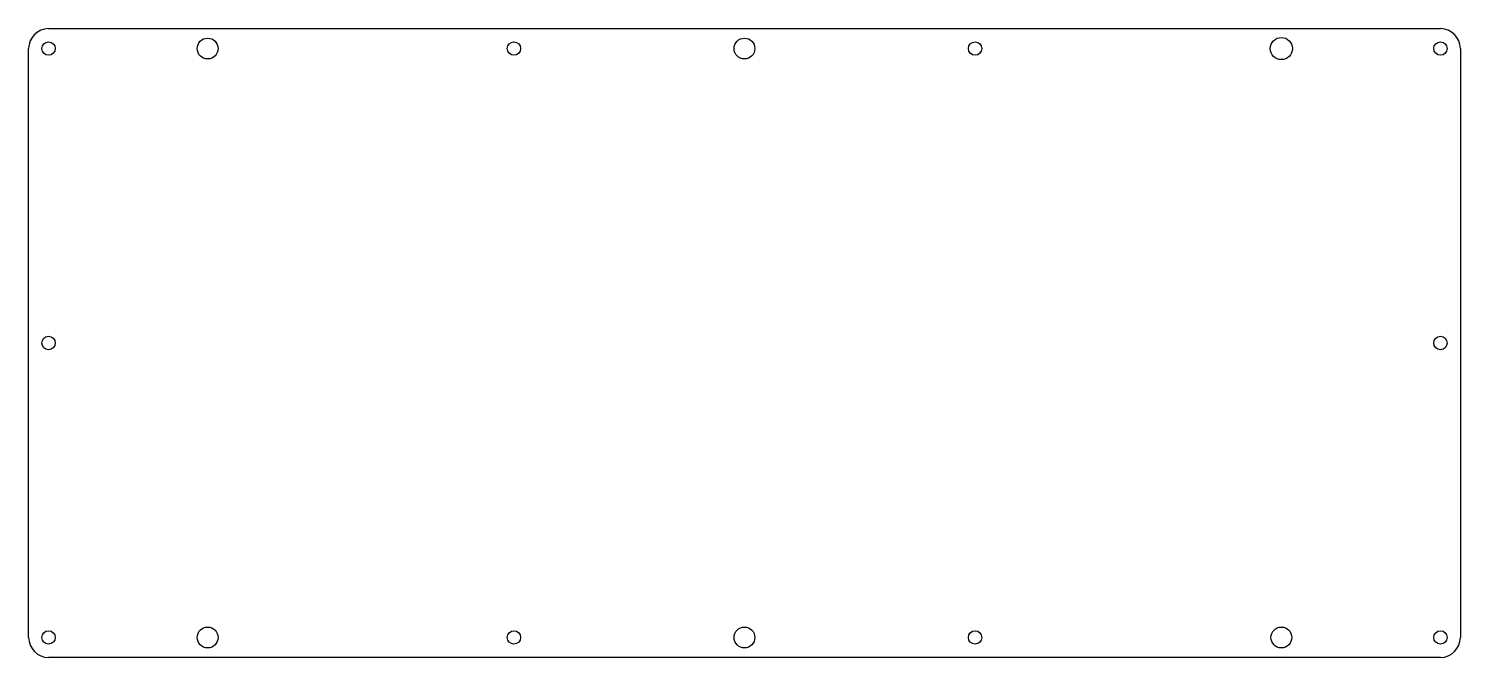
# Model space of a CAD drawing. Header units: inches. Extents: x 2 to 14.7, y 2.6 to 8.2.
import ezdxf

# ---------------------------------------------------------------- set-up
doc = ezdxf.new("R2010")
doc.units = ezdxf.units.IN
doc.header["$LTSCALE"] = 0.935
doc.header["$MEASUREMENT"] = 0
doc.layers.get('0').update_dxf_attribs({"linetype": 'CONTINUOUS'})

msp = doc.modelspace()

# ---------------------------------------------------------------- linework, layer by layer
at = {"color": 7, "linetype": 'CONTINUOUS'}
for p, q in [((2.148, 8.161), (14.503, 8.161)), ((1.971, 2.754), (1.971, 7.984)), ((14.68, 7.984), (14.68, 2.754)), ((14.503, 2.577), (2.148, 2.577))]:
    msp.add_line(p, q, dxfattribs=at)
for centre, radius in [((2.148, 7.984), 0.0595), ((3.56, 7.984), 0.0925), ((6.279, 7.984), 0.0595), ((8.325, 7.984), 0.0925), ((10.372, 7.984), 0.0595), ((13.091, 7.984), 0.0984), ((14.503, 7.984), 0.0595), ((2.148, 5.369), 0.0595), ((14.503, 5.369), 0.0595), ((2.148, 2.754), 0.0595), ((3.56, 2.754), 0.0925), ((6.279, 2.754), 0.0595), ((8.325, 2.754), 0.0925), ((10.372, 2.754), 0.0595), ((13.091, 2.754), 0.0925), ((14.503, 2.754), 0.0595)]:
    msp.add_circle(centre, radius, dxfattribs=at)
for centre, start, end in [((2.148, 7.984), 90, 180), ((14.503, 7.984), 0, 90), ((2.148, 2.754), 180, 270), ((14.503, 2.754), 270, 360)]:
    msp.add_arc(centre, 0.177, start, end, dxfattribs=at)

doc.saveas('drawing.dxf')
